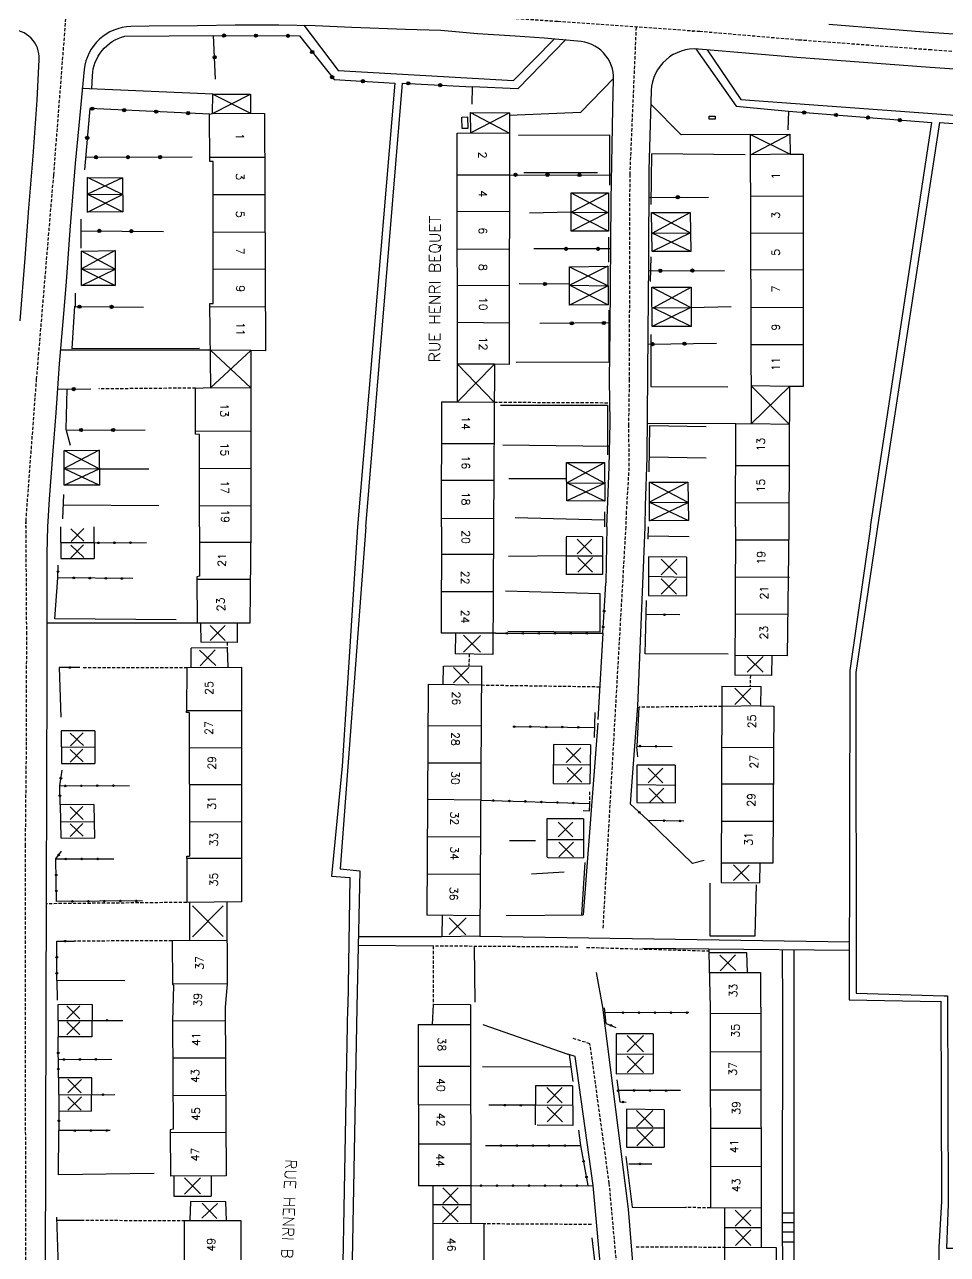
# Model space of a CAD drawing. Header units: millimetres. Extents: x 112998 to 114000, y 125000 to 126000.
# Drawn here: x 113334.6 to 113478.7, y 125136.4 to 125328.5 of the extents above; entities that cross this region are included whole.
import ezdxf
from ezdxf.enums import TextEntityAlignment as Align

# ---------------------------------------------------------------- set-up
doc = ezdxf.new("R2010")
doc.units = ezdxf.units.MM
doc.linetypes.add('DASHED', pattern=[0.75, 0.5, -0.25])
doc.layers.get('0').update_dxf_attribs({"linetype": 'CONTINUOUS'})
for name, color, linetype in [('W0001', 6, 'DASHED'), ('W0008', 7, 'CONTINUOUS'), ('W0100', 7, 'CONTINUOUS'), ('W0112', 1, 'DASHED'), ('W0310', 3, 'CONTINUOUS'), ('W0322', 7, 'CONTINUOUS'), ('W0989', 7, 'CONTINUOUS'), ('W0991', 7, 'CONTINUOUS')]:
    doc.layers.add(name, color=color, linetype=linetype)
doc.styles.get("Standard").update_dxf_attribs({"font": 'romans.shx', "width": 0.85})

# ---------------------------------------------------------------- blocks, each defined once
blk = doc.blocks.new('OH01')
at = {"layer": 'W0322', "color": 0}
for radius in [0.25, 0.15]:
    blk.add_circle((0, 0), radius, dxfattribs=at)
blk = doc.blocks.new('BB06')
for p, q in [((-1, -1), (1, 1)), ((-1, 1), (1, -1))]:
    blk.add_line(p, q)

msp = doc.modelspace()

# ---------------------------------------------------------------- linework, layer by layer
at = {"layer": 'W0001'}
for points in [[(113500, 125322.85), (113492.83, 125323.33), (113476.19, 125324.49), (113455.42, 125326.05), (113440.05, 125327.37), (113417.82, 125328.92), (113392.01, 125330.74), (113351.68, 125331.14), (113332.07, 125330.69)], [(113341.08, 125330.9), (113339.07, 125304.94), (113336.4, 125273.13), (113334.74, 125250.99), (113334.72, 125250)], [(113430.07, 125328.01), (113429.08, 125305.08), (113429.03, 125289.17), (113429, 125273.05), (113428.89, 125266), (113428.95, 125259.25), (113428.54, 125252.38), (113428.45, 125250)], [(113428.45, 125250), (113424.88, 125187.33)]]:
    msp.add_lwpolyline(points, dxfattribs=at)
for points in [[(113438.89, 125327.45, 0.018048), (113439.05, 125327.4)], [(113334.74, 125250.99), (113334.85, 125233.58), (113334.82, 125216.43), (113334.66, 125200.38), (113334.65, 125175), (113334.73, 125131.49), (113334.95, 125101.67), (113334.9, 125083.42, 0.221941), (113353.33, 125047.97), (113379.59, 125027.91), (113391.5, 125019.45), (113416.83, 125000), (113421.23, 125012.14), (113423.66, 125025.99), (113424.9, 125034.26), (113426.4, 125048.56), (113427.79, 125066.42), (113428.48, 125082.11), (113428.53, 125092.91), (113428.28, 125113.65), (113427.36, 125131.3), (113425.89, 125147.48), (113422.87, 125169.28), (113420.18, 125170.1)]]:
    msp.add_lwpolyline(points, format="xyb", dxfattribs=at)
at = {"layer": 'W0008'}
for points in [[(113425.48, 125250), (113425.85, 125259.35), (113426, 125266.33), (113425.9, 125273.05), (113426.02, 125280.95), (113426.17, 125301.01), (113426.42, 125315.37), (113426.57, 125319.87, 0.417559), (113420.92, 125325.85), (113415.7, 125326.32), (113411.18, 125326.65), (113405.32, 125327.02), (113399.58, 125327.51), (113394.04, 125327.7), (113385.67, 125328.02), (113379.94, 125328.24), (113374.26, 125328.35), (113367.46, 125328.37), (113361.59, 125328.28), (113354.03, 125328.19), (113351.18, 125328.14, 0.377458), (113343.87, 125321.44), (113343.02, 125312.7), (113342.46, 125306.75), (113341.61, 125296.35), (113341.08, 125288.26), (113340.54, 125282.09), (113339.98, 125275.45), (113339.47, 125267.81), (113338.96, 125261.88), (113338.41, 125254.34), (113338.17, 125250)], [(113333.9, 125282.2), (113334.67, 125291.96), (113335.23, 125299.81), (113335.89, 125307.89), (113336.53, 125316.63), (113336.85, 125323.02, 0.439088), (113332.29, 125327.66)], [(113500, 125320.09), (113492.64, 125320.59), (113475.99, 125321.75), (113455.2, 125323.31), (113439.81, 125324.63, 0.424745), (113432.43, 125318.18), (113432.06, 125305.7), (113431.99, 125291.18), (113431.9, 125280.27), (113431.75, 125260.85), (113431.51, 125253.33), (113431.45, 125250)], [(113338.17, 125250), (113338.05, 125245.92), (113338.05, 125227.03), (113337.91, 125175), (113337.79, 125132.45), (113338.07, 125085.63, 0.230395), (113355.39, 125050.44), (113373.51, 125036.3), (113392.43, 125022.58), (113409.73, 125009.5, 0.583915), (113418.5, 125011.43), (113421.13, 125026.37), (113422.35, 125034.53), (113423.85, 125048.76), (113425.23, 125066.53), (113425.92, 125082.12), (113425.97, 125092.87), (113425.72, 125113.52), (113424.81, 125131.07), (113423.35, 125147.12), (113420.56, 125167.3), (113419.43, 125167.65)], [(113387.85, 125250), (113383.84, 125196.59), (113386.95, 125196.28), (113386.48, 125175), (113383.78, 125030.94), (113412.78, 125009.58, 0.464368), (113416.71, 125011.7), (113418.53, 125011.42)], [(113423.84, 125180.39), (113424.83, 125175), (113428.84, 125143.45), (113429.81, 125131.32), (113430.73, 125113.23), (113430.97, 125088.88), (113430.82, 125078.62), (113430.29, 125066.98), (113428.99, 125049.53), (113427.26, 125033.75), (113423.62, 125007.94, 0.101216), (113424.5, 125000)], [(113346.92, 125059.08), (113348.98, 125059.1, 0.047047), (113355.01, 125052.95), (113370.37, 125041), (113382.46, 125032.11), (113385.08, 125175)]]:
    msp.add_lwpolyline(points, format="xyb", dxfattribs=at)
for points in [[(113500, 125325.63), (113490.59, 125326.24), (113475, 125327.3), (113460.2, 125328.47)], [(113386.58, 125250), (113384.16, 125212.65), (113382.51, 125195.44), (113385.37, 125195.26), (113385.08, 125175)], [(113425.48, 125250), (113425.35, 125241.29)], [(113431.45, 125250), (113430.29, 125222.01), (113429.15, 125206.77)], [(113466.7, 125250), (113463.47, 125227.57), (113463.37, 125176.14)], [(113467.79, 125250), (113464.41, 125227.24), (113464.46, 125177.17), (113478.17, 125176.77), (113478.69, 125176.78), (113478.81, 125144.27), (113478.56, 125137.35), (113481.94, 125137.37), (113481.93, 125137.54)], [(113361.53, 125234.99), (113338.05, 125234.96)], [(113424.88, 125233.38), (113424.1, 125219.9)], [(113424.12, 125219.35), (113421.81, 125189.41)], [(113422.78, 125206.73), (113422.75, 125205.59), (113421.8, 125205.63)], [(113399.75, 125185.98), (113386.72, 125185.95)], [(113405.66, 125186.08), (113463.39, 125185.17)], [(113398.36, 125184.53), (113386.69, 125184.62)], [(113404.79, 125184.49), (113404.89, 125175.76)], [(113463.33, 125183.85), (113441.43, 125184.06), (113431.13, 125184.16)], [(113452.91, 125183.95), (113452.92, 125175), (113452.91, 125142.89), (113453.09, 125100.83), (113464.74, 125100.81), (113462.89, 125000)], [(113463.37, 125176.14), (113477.2, 125175.89), (113477.68, 125175.9), (113477.79, 125144.63), (113477.35, 125137.5), (113477.35, 125102.18), (113454.76, 125102.19), (113454.74, 125175), (113454.76, 125183.93)], [(113452.92, 125141.35), (113454.78, 125141.38)], [(113452.95, 125142.89), (113454.78, 125142.89)], [(113454.78, 125139.86), (113452.93, 125139.82)], [(113452.93, 125138.31), (113454.78, 125138.32)]]:
    msp.add_lwpolyline(points, dxfattribs=at)
at = {"layer": 'W0100'}
for points in [[(113361.91, 125250), (113361.9, 125264.43), (113361.27, 125264.49), (113361.27, 125271.69), (113363.68, 125271.78), (113363.5, 125284.88), (113364.01, 125284.91), (113364, 125307.07), (113363.49, 125307.08), (113363.47, 125314.48), (113363.91, 125314.58), (113363.95, 125317.61)], [(113363.91, 125314.58), (113369.84, 125317.6)], [(113363.95, 125317.61), (113369.87, 125314.63)], [(113363.95, 125317.61), (113369.84, 125317.6), (113369.87, 125314.63), (113372.06, 125314.55), (113372.2, 125277.51), (113369.91, 125277.57), (113369.88, 125250)], [(113363.91, 125314.58), (113369.87, 125314.63)], [(113399.69, 125250), (113399.75, 125269.53), (113402.18, 125269.55), (113402.11, 125311.48), (113404.24, 125311.53), (113404.23, 125314.71)], [(113404.23, 125314.71), (113410.28, 125311.48)], [(113404.23, 125314.71), (113410.29, 125314.67)], [(113404.23, 125314.71), (113410.29, 125314.67), (113410.27, 125275.37), (113407.94, 125275.44), (113407.81, 125250)], [(113410.29, 125314.67), (113404.24, 125311.53)], [(113404.24, 125311.53), (113410.28, 125311.48)], [(113445.59, 125250), (113445.63, 125266.08), (113448.08, 125266.17), (113447.95, 125311.3)], [(113447.95, 125311.3), (113454.07, 125311.33), (113454.12, 125308.21), (113456.16, 125308.22), (113456.19, 125271.95), (113454.02, 125271.93), (113453.92, 125250)], [(113447.95, 125311.3), (113454.12, 125308.21)], [(113447.96, 125308.11), (113454.07, 125311.33)], [(113363.49, 125307.74), (113372.09, 125307.73)], [(113454.12, 125308.21), (113447.96, 125308.11)], [(113402.12, 125305.01), (113410.28, 125305.01)], [(113349.88, 125301.94), (113344.41, 125304.55)], [(113349.85, 125304.51), (113344.41, 125301.97)], [(113344.41, 125301.97), (113349.92, 125299.19)], [(113344.41, 125301.97), (113349.88, 125301.94)], [(113344.42, 125299.16), (113349.88, 125301.94)], [(113364, 125301.92), (113372.11, 125301.94)], [(113419.91, 125302.17), (113425.68, 125299.13)], [(113419.93, 125299.15), (113425.77, 125302.18)], [(113456.17, 125301.62), (113447.98, 125301.65)], [(113402.13, 125299.3), (113410.28, 125299.29)], [(113425.76, 125296.21), (113419.93, 125299.15)], [(113419.93, 125299.15), (113425.68, 125299.13)], [(113425.68, 125299.13), (113419.96, 125296.17)], [(113432.48, 125299.11), (113438.56, 125295.95)], [(113432.6, 125295.88), (113438.54, 125299.11)], [(113364, 125296.07), (113372.13, 125296.04)], [(113438.56, 125295.95), (113432.57, 125293.04)], [(113432.6, 125295.88), (113438.56, 125295.95)], [(113438.61, 125293.04), (113432.6, 125295.88)], [(113456.17, 125295.88), (113447.99, 125295.83)], [(113343.46, 125287.69), (113343.45, 125293.09), (113348.74, 125293.18), (113348.73, 125287.73), (113343.46, 125287.69)], [(113348.74, 125293.18), (113343.46, 125290.29)], [(113402.14, 125293.45), (113410.28, 125293.4)], [(113348.74, 125290.27), (113343.45, 125293.09)], [(113343.46, 125290.29), (113348.73, 125287.73)], [(113343.46, 125290.29), (113348.74, 125290.27)], [(113343.46, 125287.69), (113348.74, 125290.27)], [(113364.01, 125290.27), (113372.15, 125290.29)], [(113419.66, 125290.63), (113425.71, 125287.68)], [(113425.68, 125290.74), (113419.72, 125287.77)], [(113456.18, 125290.14), (113448.01, 125290.1)], [(113402.15, 125287.75), (113410.28, 125287.69)], [(113425.71, 125287.68), (113419.69, 125284.66)], [(113419.72, 125287.77), (113425.7, 125284.69)], [(113419.72, 125287.77), (113425.71, 125287.68)], [(113432.52, 125287.45), (113438.6, 125284.29)], [(113432.72, 125284.23), (113438.66, 125287.45)], [(113363.51, 125284.36), (113372.17, 125284.45)], [(113438.6, 125284.29), (113432.6, 125281.29)], [(113432.72, 125284.23), (113438.6, 125284.29)], [(113438.69, 125281.29), (113432.72, 125284.23)], [(113456.18, 125284.23), (113448.03, 125284.26)], [(113402.16, 125281.97), (113410.28, 125281.85)], [(113456.18, 125278.46), (113448.05, 125278.45)], [(113363.6, 125277.63), (113369.91, 125271.73)], [(113369.91, 125277.57), (113363.6, 125277.63)], [(113363.68, 125271.78), (113369.91, 125277.57)], [(113407.94, 125275.44), (113402.17, 125275.4)], [(113402.17, 125275.4), (113407.91, 125269.49)], [(113407.94, 125275.44), (113402.18, 125269.55)], [(113448.06, 125272.04), (113453.99, 125266.05)], [(113454.02, 125271.93), (113448.06, 125272.04)], [(113363.68, 125271.78), (113369.91, 125271.73)], [(113454.02, 125271.93), (113448.08, 125266.17)], [(113402.18, 125269.55), (113407.91, 125269.49)], [(113361.27, 125265), (113369.9, 125264.97)], [(113448.08, 125266.17), (113453.99, 125266.05)], [(113407.88, 125262.96), (113399.73, 125262.99)], [(113346.21, 125261.99), (113340.74, 125259.13)], [(113346.23, 125259.06), (113340.75, 125261.94)], [(113340.74, 125259.13), (113346.25, 125256.53)], [(113340.74, 125259.13), (113346.23, 125259.06)], [(113340.74, 125256.53), (113346.23, 125259.06)], [(113361.9, 125259.12), (113369.89, 125259.19)], [(113419.26, 125254.08), (113419.21, 125260.07), (113425.12, 125260.08), (113425.21, 125254.02), (113419.26, 125254.08)], [(113419.21, 125260.07), (113425.17, 125256.83)], [(113419.28, 125256.89), (113425.12, 125260.08)], [(113445.61, 125259.6), (113453.97, 125259.57)], [(113399.71, 125257.31), (113407.85, 125257.29)], [(113425.17, 125256.83), (113419.26, 125254.08)], [(113425.21, 125254.02), (113419.28, 125256.89)], [(113419.28, 125256.89), (113425.17, 125256.83)], [(113438.21, 125253.8), (113432.15, 125257)], [(113438.18, 125256.98), (113432.16, 125253.85)], [(113361.91, 125253.3), (113369.89, 125253.34)], [(113432.16, 125253.85), (113438.24, 125250.99)], [(113432.16, 125253.85), (113438.21, 125253.8)], [(113432.17, 125250.95), (113438.21, 125253.8)], [(113445.6, 125253.78), (113453.94, 125253.8)], [(113399.69, 125251.34), (113407.82, 125251.31)], [(113340.17, 125250), (113340.22, 125245.09)], [(113345.38, 125250), (113345.42, 125245.06)], [(113361.91, 125250), (113361.91, 125242.3)], [(113369.88, 125250), (113369.75, 125234.99)], [(113399.69, 125250), (113399.63, 125233.4)], [(113407.81, 125250), (113407.72, 125230.09)], [(113445.59, 125250), (113445.51, 125226.82)], [(113453.92, 125250), (113453.65, 125229.88)], [(113345.4, 125247.51), (113340.2, 125247.49)], [(113369.86, 125247.55), (113361.91, 125247.54)], [(113424.85, 125248.47), (113419.13, 125248.48)], [(113419.13, 125248.38), (113419.13, 125242.55)], [(113424.85, 125248.47), (113424.84, 125242.57)], [(113453.9, 125247.91), (113445.58, 125247.95)], [(113407.79, 125245.68), (113399.67, 125245.67)], [(113419.13, 125245.47), (113424.84, 125245.48)], [(113437.93, 125245.26), (113431.99, 125245.32)], [(113431.99, 125245.32), (113431.99, 125239.29)], [(113437.93, 125245.26), (113437.93, 125239.26)], [(113340.22, 125245.09), (113345.42, 125245.06)], [(113361.91, 125242.3), (113361.47, 125242.21)], [(113361.47, 125242.21), (113361.53, 125234.99)], [(113369.81, 125241.77), (113361.47, 125241.77)], [(113424.84, 125242.57), (113419.13, 125242.55)], [(113431.99, 125242.3), (113437.93, 125242.17)], [(113454.01, 125242.1), (113445.56, 125242.14)], [(113407.77, 125239.86), (113399.65, 125239.87)], [(113431.99, 125239.29), (113437.93, 125239.26)], [(113453.74, 125236.31), (113445.54, 125236.37)], [(113369.75, 125234.99), (113361.53, 125234.99)], [(113362.05, 125234.89), (113362.09, 125231.99)], [(113367.79, 125234.92), (113367.78, 125231.96)], [(113367.78, 125231.96), (113362.09, 125231.99)], [(113408.15, 125233.39), (113399.63, 125233.4)], [(113401.88, 125233.39), (113401.81, 125230.16)], [(113366.22, 125231.12), (113360.56, 125231.07)], [(113360.56, 125228.06), (113360.56, 125231.07)], [(113366.22, 125231.12), (113366.31, 125228.07)], [(113407.72, 125230.09), (113401.81, 125230.16)], [(113453.65, 125229.88), (113445.52, 125229.91)], [(113451.27, 125229.89), (113451.22, 125226.81)], [(113359.9, 125228.06), (113359.87, 125221.26)], [(113359.9, 125228.06), (113368.46, 125228.07)], [(113368.46, 125228.07), (113368.45, 125191.43)], [(113399.96, 125225.39), (113400.01, 125228.26)], [(113400.01, 125228.26), (113405.93, 125228.32)], [(113405.93, 125228.32), (113405.66, 125186.08)], [(113451.22, 125226.81), (113445.51, 125226.82)], [(113397.59, 125225.42), (113397.37, 125189.35)], [(113397.59, 125225.42), (113405.91, 125225.31)], [(113443.46, 125225.11), (113443.38, 125194.45)], [(113443.46, 125225.11), (113449.6, 125225.05)], [(113449.55, 125222.03), (113449.6, 125225.05)], [(113449.46, 125222.06), (113451.58, 125221.99)], [(113368.46, 125221.28), (113359.87, 125221.26)], [(113359.88, 125221), (113359.87, 125221.26)], [(113360.26, 125220.99), (113359.88, 125221)], [(113360.26, 125220.99), (113360.3, 125198.57)], [(113449.55, 125222.03), (113443.45, 125221.97)], [(113451.58, 125221.99), (113451.45, 125197.47)], [(113405.87, 125218.89), (113397.55, 125218.93)], [(113345.52, 125218.15), (113340.26, 125218.13)], [(113340.26, 125218.13), (113340.35, 125213.03)], [(113345.52, 125218.15), (113345.55, 125213.04)], [(113345.53, 125215.6), (113340.3, 125215.57)], [(113368.46, 125215.47), (113360.27, 125215.43)], [(113417.19, 125215.99), (113417.13, 125209.92)], [(113422.93, 125215.97), (113417.19, 125215.99)], [(113422.93, 125215.97), (113422.85, 125209.89)], [(113443.43, 125215.61), (113451.54, 125215.54)], [(113340.35, 125213.03), (113345.55, 125213.04)], [(113405.83, 125213.08), (113397.51, 125213.12)], [(113417.16, 125212.85), (113422.92, 125212.87)], [(113436.19, 125212.81), (113430.17, 125212.8)], [(113430.17, 125212.8), (113430.19, 125206.94)], [(113436.19, 125212.81), (113436.17, 125206.88)], [(113368.46, 125209.72), (113360.28, 125209.69)], [(113417.13, 125209.92), (113422.85, 125209.89)], [(113430.18, 125209.76), (113436.18, 125209.67)], [(113451.52, 125209.82), (113443.42, 125209.84)], [(113405.8, 125207.34), (113397.48, 125207.41)], [(113430.19, 125206.94), (113436.17, 125206.88)], [(113345.41, 125206.62), (113340.11, 125206.59)], [(113340.11, 125206.59), (113340.21, 125201.42)], [(113345.41, 125206.62), (113345.47, 125201.41)], [(113345.44, 125203.92), (113340.16, 125203.91)], [(113368.46, 125203.95), (113360.29, 125203.9)], [(113416.14, 125204.41), (113416.15, 125198.53)], [(113421.86, 125204.38), (113416.14, 125204.41)], [(113421.86, 125204.38), (113421.86, 125198.32)], [(113451.49, 125203.99), (113443.4, 125203.99)], [(113340.21, 125201.42), (113345.47, 125201.41)], [(113405.76, 125201.54), (113397.44, 125201.61)], [(113416.15, 125201.19), (113421.86, 125201.19)], [(113359.93, 125198.2), (113359.89, 125191.35)], [(113359.93, 125198.2), (113359.93, 125198.57)], [(113359.93, 125198.57), (113360.3, 125198.57)], [(113368.45, 125198.2), (113359.93, 125198.2)], [(113416.34, 125198.35), (113421.86, 125198.32)], [(113451.45, 125197.47), (113443.39, 125197.49)], [(113449.38, 125197.47), (113449.34, 125194.41)], [(113397.41, 125195.82), (113405.72, 125195.78)], [(113443.38, 125194.45), (113449.34, 125194.41)], [(113368.45, 125191.43), (113359.89, 125191.35)], [(113360.35, 125191.36), (113360.34, 125185.38)], [(113366.17, 125191.41), (113366.22, 125178.64)], [(113405.68, 125189.28), (113397.37, 125189.35)], [(113399.78, 125189.25), (113399.75, 125185.98)], [(113405.66, 125186.08), (113399.75, 125185.98)], [(113366.19, 125185.41), (113357.6, 125185.37)], [(113357.6, 125185.37), (113357.66, 125178.57)], [(113447.39, 125183.5), (113441.45, 125183.46)], [(113441.45, 125183.46), (113441.66, 125175)], [(113447.47, 125180.39), (113447.39, 125183.47)], [(113441.52, 125180.4), (113449.5, 125180.39)], [(113449.5, 125180.39), (113449.53, 125175)], [(113366.22, 125178.64), (113357.66, 125178.57)], [(113357.66, 125178.57), (113357.83, 125178.36)], [(113357.83, 125178.36), (113357.67, 125172.82)], [(113366.22, 125178.64), (113365.89, 125175)], [(113345.1, 125175.39), (113339.76, 125175.37)], [(113339.76, 125175.37), (113339.8, 125170.33)], [(113345.1, 125175.39), (113345.07, 125170.38)], [(113365.89, 125175), (113366.05, 125148.62)], [(113398.37, 125175.39), (113398.24, 125172.29)], [(113404.22, 125175.37), (113398.37, 125175.39)], [(113404.22, 125175.37), (113404.24, 125141.15)], [(113441.66, 125175), (113441.68, 125143.65)], [(113449.55, 125175), (113449.6, 125137.48)], [(113339.78, 125172.91), (113345.08, 125172.92)], [(113365.91, 125172.84), (113357.67, 125172.82)], [(113357.67, 125172.82), (113357.78, 125155.91)], [(113396.04, 125172.28), (113404.23, 125172.29)], [(113396.04, 125172.28), (113396.11, 125147.1)], [(113449.55, 125173.98), (113441.66, 125173.96)], [(113345.07, 125170.38), (113339.8, 125170.33)], [(113432.73, 125170.84), (113426.96, 125170.82)], [(113426.96, 125170.82), (113426.97, 125164.59)], [(113432.73, 125170.84), (113432.72, 125164.62)], [(113365.94, 125167.04), (113357.71, 125167)], [(113432.72, 125167.63), (113426.97, 125167.62)], [(113449.56, 125168.03), (113441.66, 125167.98)], [(113396.06, 125165.78), (113404.23, 125165.78)], [(113426.97, 125164.59), (113432.72, 125164.62)], [(113345.08, 125163.94), (113339.86, 125163.96)], [(113339.86, 125163.96), (113339.9, 125158.7)], [(113345.04, 125158.77), (113345.08, 125163.94)], [(113414.35, 125162.69), (113414.32, 125156.61)], [(113420.15, 125162.71), (113414.35, 125162.69)], [(113420.15, 125162.71), (113420.19, 125156.5)], [(113345.06, 125161.31), (113339.88, 125161.26)], [(113365.98, 125161.19), (113357.75, 125161.16)], [(113449.57, 125162.04), (113441.67, 125162.03)], [(113345.04, 125158.77), (113339.9, 125158.7)], [(113404.23, 125159.7), (113396.07, 125159.72)], [(113420.17, 125159.64), (113414.33, 125159.66)], [(113428.58, 125159.06), (113428.59, 125153.1)], [(113434.48, 125158.95), (113428.58, 125159.06)], [(113434.48, 125158.95), (113434.44, 125153.13)], [(113357.78, 125155.91), (113357.32, 125155.81)], [(113357.32, 125155.81), (113357.35, 125148.59)], [(113366.01, 125155.42), (113357.33, 125155.38)], [(113414.62, 125156.59), (113420.1, 125156.55)], [(113434.46, 125156.11), (113428.59, 125156.09)], [(113449.57, 125156.04), (113441.67, 125156.03)], [(113404.24, 125153.59), (113396.09, 125153.58)], [(113428.59, 125153.1), (113434.44, 125153.13)], [(113449.58, 125150.09), (113441.67, 125150.04)], [(113366.05, 125148.62), (113357.35, 125148.59)], [(113357.87, 125148.59), (113357.89, 125145.45)], [(113363.73, 125148.61), (113363.72, 125145.47)], [(113357.89, 125145.45), (113363.72, 125145.47)], [(113404.24, 125147.1), (113396.11, 125147.1)], [(113398.33, 125147.1), (113398.39, 125104.38)], [(113404.24, 125147.1), (113404.24, 125147.1)], [(113360.46, 125144.61), (113360.38, 125141.67)], [(113365.98, 125144.6), (113360.46, 125144.61)], [(113366.1, 125141.66), (113365.98, 125144.6)], [(113404.24, 125144.09), (113398.33, 125144.12)], [(113449.59, 125143.58), (113441.68, 125143.65)], [(113443.86, 125143.63), (113443.86, 125097.48)], [(113359.48, 125141.67), (113359.51, 125134.38)], [(113359.48, 125141.67), (113368.32, 125141.65)], [(113368.32, 125141.65), (113368.46, 125099.06)], [(113406.28, 125141.14), (113398.34, 125141.19)], [(113406.28, 125141.14), (113406.38, 125101.24)], [(113449.59, 125140.51), (113443.86, 125140.5)], [(113443.86, 125137.51), (113451.95, 125137.47)], [(113451.95, 125137.47), (113451.96, 125100.83)]]:
    msp.add_lwpolyline(points, dxfattribs=at)
for points in [[(113402.89, 125312.22), (113402.86, 125314.01), (113403.77, 125314.03), (113403.81, 125312.23)], [(113441.5, 125314.17), (113442.42, 125314.17), (113442.42, 125313.69), (113441.49, 125313.69)], [(113344.41, 125304.55), (113349.85, 125304.51), (113349.92, 125299.19), (113344.42, 125299.16)], [(113419.96, 125296.17), (113419.91, 125302.17), (113425.77, 125302.18), (113425.76, 125296.21)], [(113432.57, 125293.04), (113432.48, 125299.11), (113438.54, 125299.11), (113438.61, 125293.04)], [(113419.69, 125284.66), (113419.66, 125290.63), (113425.68, 125290.74), (113425.7, 125284.69)], [(113432.6, 125281.29), (113432.52, 125287.45), (113438.66, 125287.45), (113438.69, 125281.29)], [(113340.75, 125261.94), (113346.21, 125261.99), (113346.25, 125256.53), (113340.74, 125256.53)], [(113432.15, 125257), (113438.18, 125256.98), (113438.24, 125250.99), (113432.17, 125250.95)]]:
    msp.add_lwpolyline(points, close=True, dxfattribs=at)
msp.add_arc((113416.34, 125198.54), 0.197, 184.9432, 269.6552, dxfattribs=at)
at = {"layer": 'W0112'}
for points in [[(113361.27, 125271.69), (113346.19, 125271.55)], [(113407.91, 125269.49), (113425.95, 125269.4)], [(113366.19, 125231.97), (113366.22, 125231.12)], [(113404.01, 125230.14), (113403.96, 125228.3)], [(113343.74, 125228.04), (113359.9, 125228.06)], [(113447.93, 125226.82), (113447.86, 125225.06)], [(113405.91, 125225.31), (113424.4, 125225.04)], [(113443.45, 125221.97), (113430.54, 125221.83)], [(113422.82, 125208.64), (113422.78, 125206.8)], [(113359.89, 125191.35), (113338.08, 125191.14)], [(113357.6, 125185.37), (113342.3, 125185.3)], [(113420.97, 125184.37), (113398.36, 125184.53), (113398.37, 125175.39)], [(113422.34, 125184.33), (113441.44, 125183.77)], [(113441.43, 125184.06), (113441.45, 125183.46)], [(113441.68, 125143.65), (113437.79, 125143.69)], [(113343.38, 125141.71), (113359.48, 125141.67)], [(113423.09, 125141.04), (113406.28, 125141.14)], [(113430.08, 125137.58), (113443.86, 125137.51)]]:
    msp.add_lwpolyline(points, dxfattribs=at)
at = {"layer": 'W0310'}
for points in [[(113411.73, 125311.2), (113425.91, 125311.24), (113425.94, 125303.36)], [(113447.13, 125308.11), (113432.46, 125308.25), (113432.4, 125300.36)], [(113412.56, 125305.34), (113424.04, 125305.38)], [(113419.93, 125299.15), (113413.43, 125298.99)], [(113343.38, 125296.25), (113343.38, 125293.54)], [(113425.78, 125295.24), (113425.79, 125291.34)], [(113432.36, 125292.16), (113432.26, 125288.31)], [(113342.38, 125284.5), (113341.96, 125277.87), (113361.89, 125277.92)], [(113425.81, 125283.85), (113425.84, 125275.73), (113411.33, 125275.68)], [(113438.6, 125284.29), (113444.93, 125284.44)], [(113432.37, 125280.05), (113432.37, 125271.94), (113444.4, 125271.87)], [(113341.18, 125271.53), (113340.99, 125265.27), (113341.68, 125262.75)], [(113408.91, 125269.04), (113425.63, 125269.04), (113425.63, 125261.24)], [(113441.01, 125265.65), (113432.16, 125265.81), (113432.04, 125258.62)], [(113409.27, 125262.8), (113425.92, 125262.63)], [(113441.04, 125260.72), (113432.15, 125260.91)], [(113346.23, 125259.06), (113353.96, 125259.08)], [(113419.23, 125257.49), (113410.21, 125257.49)], [(113340.63, 125255.05), (113340.49, 125251.28)], [(113340.58, 125253.45), (113355.54, 125253.35)], [(113425.15, 125251.04), (113411.19, 125251.43)], [(113425.16, 125252.36), (113425.14, 125250)], [(113431.98, 125248.1), (113432.02, 125250)], [(113438.37, 125248.47), (113431.99, 125248.54)], [(113419.13, 125245.47), (113410.16, 125245.37)], [(113358.24, 125235.5), (113339.3, 125235.62), (113339.76, 125242.07)], [(113425.22, 125239.35), (113425.35, 125241.29)], [(113410.05, 125233.74), (113424.49, 125233.63), (113424.47, 125239.53), (113409.67, 125239.96)], [(113444.44, 125230.12), (113431.51, 125230.18), (113431.7, 125238.53)], [(113339.98, 125228.04), (113340.23, 125220.29)], [(113423.59, 125217.1), (113423.66, 125221.03)], [(113430.26, 125215.77), (113430.54, 125221.83)], [(113430.16, 125215.63), (113430.32, 125214.09)], [(113440.69, 125197.89), (113438.91, 125197.43), (113431.94, 125204.17)], [(113410.28, 125201.03), (113414.37, 125201.01)], [(113421.58, 125189.41), (113422.14, 125197.59)], [(113413.73, 125195.79), (113418.84, 125196.12)], [(113441.59, 125194.35), (113441.57, 125186.13), (113448.68, 125186.14), (113448.87, 125194.1)], [(113409.8, 125189.31), (113421.81, 125189.41)], [(113350.2, 125179.1), (113339.6, 125179.16), (113339.67, 125176.07)], [(113425.42, 125172.43), (113425.14, 125174.86)], [(113406.14, 125172.29), (113419.43, 125167.65)], [(113419.62, 125167.59), (113420.2, 125163.37)], [(113419.91, 125165.6), (113406.1, 125165.66)], [(113354.82, 125148.99), (113339.89, 125148.78), (113339.92, 125155.7)], [(113421.45, 125153.36), (113421.12, 125155.78)], [(113428.46, 125151.69), (113429.45, 125143.75), (113437.79, 125143.69)], [(113339.53, 125142.19), (113339.79, 125134.4), (113351.11, 125134.54)], [(113339.55, 125141.71), (113343.38, 125141.71)], [(113423.15, 125138.94), (113423.66, 125134.48), (113407.13, 125134.5)]]:
    msp.add_lwpolyline(points, dxfattribs=at)
at = {"layer": 'W0322'}
for points in [[(113364.4, 125319.94), (113364.1, 125326.75), (113377.48, 125326.69), (113382.91, 125319.86), (113392.4, 125319.33)], [(113393.57, 125319.33), (113404.48, 125318.72)], [(113363.47, 125314.48), (113344.74, 125315.34), (113343.92, 125305.78)], [(113453.89, 125314.91), (113476.26, 125313.15)], [(113477.44, 125313.17), (113489.04, 125312.35), (113488.73, 125310.54)], [(113344.09, 125307.74), (113360.73, 125307.78)], [(113410.28, 125305.01), (113426.24, 125304.93)], [(113432.04, 125301.47), (113441.36, 125301.52)], [(113343.36, 125298.09), (113343.38, 125296.25), (113356.24, 125296.16)], [(113426.11, 125293.42), (113414.12, 125293.43)], [(113431.98, 125290), (113443.86, 125290.07)], [(113419.68, 125287.91), (113411.8, 125287.97)], [(113342.48, 125286.49), (113342.46, 125284.41), (113353.15, 125284.32)], [(113426.03, 125281.85), (113415.03, 125281.76)], [(113431.89, 125278.54), (113442.62, 125278.68)], [(113339.72, 125271.51), (113344.9, 125271.55)], [(113341, 125265.13), (113353.39, 125265.16)], [(113345.4, 125247.51), (113353.62, 125247.55)], [(113339.76, 125242.07), (113339.8, 125244.02)], [(113351.47, 125241.92), (113339.76, 125242.07)], [(113424.88, 125233.38), (113425.22, 125239.35)], [(113436.91, 125236.26), (113431.65, 125236.3)], [(113408.15, 125233.39), (113424.88, 125233.38)], [(113343.21, 125228.04), (113339.98, 125228.04)], [(113410.81, 125218.81), (113423.62, 125218.69)], [(113430.26, 125215.77), (113435.7, 125215.71)], [(113340.05, 125209.54), (113340.44, 125212.03)], [(113340.05, 125209.54), (113350.93, 125209.61)], [(113340.11, 125206.59), (113340.05, 125209.54)], [(113405.8, 125207.34), (113422.78, 125206.8)], [(113431.94, 125204.17), (113429.15, 125206.77)], [(113437.51, 125204.06), (113431.94, 125204.17)], [(113339.47, 125198.14), (113340.31, 125199.38)], [(113339.47, 125198.14), (113348.49, 125198.15)], [(113339.54, 125191.48), (113339.47, 125198.14)], [(113352.96, 125191.6), (113339.54, 125191.48)], [(113339.6, 125185.29), (113342.3, 125185.3)], [(113339.6, 125179.16), (113339.6, 125185.29)], [(113438.33, 125174.15), (113425.23, 125174.11)], [(113345.08, 125172.92), (113349.91, 125172.93)], [(113425.42, 125172.43), (113426.9, 125171.83)], [(113339.86, 125163.96), (113339.8, 125170.33)], [(113339.83, 125166.8), (113348.19, 125166.85)], [(113427.06, 125163.62), (113427.52, 125160.21)], [(113345.06, 125161.31), (113348.67, 125161.34)], [(113437, 125161.96), (113427.28, 125161.98)], [(113339.9, 125158.7), (113339.92, 125155.7)], [(113414.33, 125159.66), (113407.08, 125159.69)], [(113427.52, 125160.21), (113428.55, 125160.17)], [(113347.91, 125155.72), (113339.92, 125155.7)], [(113406.58, 125153.36), (113421.45, 125153.36)], [(113422.58, 125147.12), (113421.45, 125153.36)], [(113428.93, 125150.51), (113432.55, 125150.51)], [(113404.24, 125147.1), (113423.35, 125147.12)]]:
    msp.add_lwpolyline(points, dxfattribs=at)
at = {"layer": 'W0989'}
for points in [[(113378.19, 125328.35), (113383.53, 125321.3), (113410.92, 125319.72), (113417.34, 125326.25)], [(113419.1, 125326.11), (113411.58, 125318.41), (113404.48, 125318.72), (113404.44, 125316.04)], [(113439.4, 125324.65), (113445.71, 125315.7), (113453.89, 125314.91), (113453.75, 125312)], [(113441.19, 125324.51), (113446.44, 125316.78), (113496.99, 125313.04), (113500, 125316.46)], [(113410.27, 125314.32), (113421.42, 125314.79), (113426.54, 125320.04)], [(113363.95, 125317.61), (113343.49, 125318.48)], [(113392.4, 125319.33), (113386.58, 125250)], [(113387.85, 125250), (113393.57, 125319.33)], [(113447.95, 125311.3), (113437.13, 125311.24), (113432.36, 125316.03)], [(113466.7, 125250), (113476.26, 125313.15)], [(113477.44, 125313.17), (113467.79, 125250)], [(113477.39, 125313.18), (113477.44, 125313.17)], [(113363.6, 125277.63), (113340.16, 125277.59)], [(113445.63, 125266.08), (113431.79, 125266.17)]]:
    msp.add_lwpolyline(points, dxfattribs=at)
msp.add_lwpolyline([(113345.05, 125318.43), (113345.16, 125320.48, -0.326659), (113350.21, 125326.66), (113364.1, 125326.75)], format="xyb", dxfattribs=at)

# ---------------------------------------------------------------- block references
at = {"layer": 'W0100'}
for p, xscale, yscale, zscale, rotation in [((113342.83, 125248.74), 0.997199048884665, 0.997199048884665, 0.997199048884665, 271.145933827478), ((113342.79, 125246.19), 0.997199048884665, 0.997199048884665, 0.997199048884665, 271.145933827478), ((113422, 125246.92), 1.148233794487917, 1.148233794487916, 1.148233794487916, 89.99443021306446), ((113422.13, 125244.08), 1.148233794487917, 1.148233794487916, 1.148233794487916, 89.99443021306446), ((113435.22, 125243.75), 1.209043427262651, 1.209043427262652, 1.209043427262652, 270.0717041745019), ((113435.18, 125240.7), 1.209043427262651, 1.209043427262652, 1.209043427262652, 270.0717041745019), ((113364.72, 125233.44), 1.183124586893206, 1.183124586893206, 1.183124586893206, 89.8708677421491), ((113404.45, 125231.75), 1.320617480364311, 1.320617480364311, 1.320617480364311, 89.7307082419535), ((113363.17, 125229.55), 1.220829222756148, 1.220829222756148, 1.220829222756148, 271.7202604982525), ((113448.67, 125228.53), 1.237872879583464, 1.237872879583464, 1.237872879583464, 89.80252612380256), ((113402.76, 125226.82), 1.204160053185485, 1.204160053185485, 1.204160053185485, 89.63105616722905), ((113446.75, 125223.54), 1.256947621923358, 1.256947621923358, 1.256947621923358, 89.84265111057415), ((113342.73, 125216.82), 0.997199048884665, 0.997199048884665, 0.997199048884665, 271.145933827478), ((113342.68, 125214.28), 0.997199048884665, 0.997199048884665, 0.997199048884665, 271.145933827478), ((113420.32, 125214.36), 1.148233794487917, 1.148233794487916, 1.148233794487916, 89.99443021306446), ((113420.45, 125211.26), 1.148233794487917, 1.148233794487916, 1.148233794487916, 89.99443021306446), ((113433.11, 125211.16), 1.148233794487917, 1.148233794487916, 1.148233794487916, 89.99443021306446), ((113433.24, 125208.06), 1.148233794487917, 1.148233794487916, 1.148233794487916, 89.99443021306446), ((113342.68, 125205.3), 0.997199048884665, 0.997199048884665, 0.997199048884665, 271.145933827478), ((113342.68, 125202.65), 0.997199048884665, 0.997199048884665, 0.997199048884665, 271.145933827478), ((113419.03, 125202.73), 1.148233794487917, 1.148233794487916, 1.148233794487916, 89.99443021306446), ((113419.16, 125199.63), 1.148233794487917, 1.148233794487916, 1.148233794487916, 89.99443021306446), ((113446.51, 125195.96), 1.224408046233558, 1.224408046233558, 1.224408046233558, 89.25685689905656), ((113363.19, 125188.4), 2.401781778169846, 2.401781778169846, 2.401781778169846, 270.223674126368), ((113402.19, 125187.63), 1.307187829421489, 1.307187829421489, 1.307187829421489, 89.41723873888422), ((113444.39, 125181.9), 1.223513461248503, 1.223513461248503, 1.223513461248503, 271.4381658340154), ((113342.17, 125174.19), 1.015472544947179, 1.015472544947179, 1.015472544947179, 89.70622488939001), ((113342.2, 125171.69), 1.015472544947179, 1.015472544947179, 1.015472544947179, 89.70622488939001), ((113429.94, 125169.27), 1.27775159780554, 1.27775159780554, 1.27775159780554, 270.0261383300201), ((113429.94, 125166.08), 1.27775159780554, 1.27775159780554, 1.27775159780554, 270.0261383300201), ((113342.38, 125162.67), 1.048265482205282, 1.048265482205282, 1.048265482205282, 89.59949906356458), ((113342.38, 125159.94), 1.048265482205282, 1.048265482205282, 1.048265482205282, 89.59949906356458), ((113417.35, 125161.24), 1.193435704812987, 1.193435704812987, 1.193435704812987, 270.2728021862694), ((113417.38, 125158.27), 1.179538223589366, 1.179538223589366, 1.179538223589366, 270.272304267426), ((113431.41, 125157.58), 1.27775159780554, 1.27775159780554, 1.27775159780554, 270.0261383300201), ((113431.46, 125154.59), 1.27775159780554, 1.27775159780554, 1.27775159780554, 270.0261383300201), ((113360.8, 125147.06), 1.254304376244359, 1.254304376244362, 1.254304376244362, 270.3081941942214), ((113401.08, 125145.54), 1.206589329419614, 1.206589329419614, 1.206589329419614, 270.0212502450921), ((113363.47, 125143.17), 1.175115776441374, 1.175115776441374, 1.175115776441374, 88.39949446600924), ((113401.06, 125142.64), 1.206589329419614, 1.206589329419614, 1.206589329419614, 270.0212502450921), ((113446.76, 125142.04), 1.23017698955537, 1.230176989555369, 1.230176989555369, 270.0698947048768), ((113446.79, 125138.99), 1.210904261091372, 1.210904261091372, 1.210904261091372, 270.0880254024189)]:
    msp.add_blockref('BB06', p, dxfattribs=dict(at, xscale=xscale, yscale=yscale, zscale=zscale, rotation=rotation))
at = {"layer": 'W0322'}
for p, rotation in [((113365.71, 125326.74), 359.7666159144267), ((113370.71, 125326.72), 359.7666159144267), ((113375.71, 125326.7), 359.7666159144267), ((113379.49, 125324.17), 308.4660875382087), ((113364.25, 125323.36), 92.51689469488352), ((113382.6, 125320.25), 308.4660875382087), ((113387.41, 125319.61), 356.7743626889126), ((113394.5, 125319.28), 356.8179392976259), ((113399.49, 125319), 356.8179392976259), ((113345.14, 125315.32), 177.3507558418311), ((113350.13, 125315.09), 177.3507558418311), ((113355.13, 125314.86), 177.3507558418311), ((113360.12, 125314.63), 177.3507558418311), ((113456.32, 125314.72), 355.5022798473709), ((113461.3, 125314.33), 355.5022798473709), ((113466.29, 125313.94), 355.5022798473709), ((113471.27, 125313.54), 355.5022798473709), ((113344.35, 125310.76), 265.0857918545387), ((113345.73, 125307.74), 0.1350537866756482), ((113350.73, 125307.75), 0.1350537866756482), ((113355.73, 125307.76), 0.1350537866756482), ((113411.24, 125305), 359.7360031695787), ((113416.24, 125304.98), 359.7360031695787), ((113421.24, 125304.96), 359.7360031695787), ((113436.58, 125301.49), 0.3008399273876091), ((113346.24, 125296.23), 359.5801954059095), ((113351.24, 125296.19), 359.5801954059095), ((113419.12, 125293.43), 179.9634239653358), ((113424.12, 125293.43), 179.9634239653358), ((113433.86, 125290.01), 0.3283579913509661), ((113438.86, 125290.04), 0.3283579913509661), ((113415.84, 125287.94), 179.5915252921405), ((113343.15, 125284.4), 359.5328706978385), ((113348.15, 125284.36), 359.5328706978385), ((113420.03, 125281.8), 180.476386407227), ((113425.03, 125281.85), 180.476386407227), ((113432.63, 125278.55), 0.7515422105710547), ((113437.62, 125278.62), 0.7515422105710547), ((113342.24, 125271.53), 0.4199012851827801), ((113343.39, 125265.13), 0.1448348396998361), ((113348.39, 125265.14), 0.1448348396998361)]:
    msp.add_blockref('OH01', p, dxfattribs=dict(at, rotation=rotation))
at = {"layer": 'W0322', "yscale": 0.5}
for p, xscale, rotation in [((113346.12, 125247.51), 0.5, 0.2467386003131049), ((113348.62, 125247.52), 0.5, 0.2467386003131049), ((113351.12, 125247.53), 0.5, 0.2467386003131049), ((113339.78, 125243.02), 0.4999999999999995, 88.80477030716257), ((113342.26, 125242.04), 0.5, 179.2603098829188), ((113344.76, 125242), 0.5, 179.2603098829188), ((113347.26, 125241.97), 0.5, 179.2603098829188), ((113349.76, 125241.94), 0.5, 179.2603098829188), ((113425.08, 125236.85), 0.5, 86.70378773310162), ((113434.51, 125236.28), 0.5, 179.5140901252036), ((113424.93, 125234.36), 0.5, 86.70378773310162), ((113409.88, 125233.39), 0.5, 359.9685530085299), ((113412.38, 125233.39), 0.5, 359.9685530085299), ((113414.88, 125233.39), 0.5, 359.9685530085299), ((113417.38, 125233.39), 0.5, 359.9685530085299), ((113419.88, 125233.38), 0.5, 359.9685530085299), ((113422.38, 125233.38), 0.5, 359.9685530085299), ((113341.64, 125228.04), 0.5, 180.055936077487), ((113411.05, 125218.81), 0.4999999999999995, 359.4319244205552), ((113413.55, 125218.79), 0.4999999999999995, 359.4319244205552), ((113416.05, 125218.76), 0.4999999999999995, 359.4319244205552), ((113418.55, 125218.74), 0.4999999999999995, 359.4319244205552), ((113421.05, 125218.71), 0.4999999999999995, 359.4319244205552), ((113430.7, 125215.76), 0.5, 359.3844211264164), ((113433.2, 125215.73), 0.5, 359.3844211264164), ((113340.24, 125210.75), 0.5, 81.20235670014765), ((113340.93, 125209.55), 0.4999999999999995, 0.3673875999198176), ((113343.43, 125209.56), 0.4999999999999995, 0.3673875999198176), ((113345.93, 125209.58), 0.4999999999999995, 0.3673875999198176), ((113348.43, 125209.59), 0.4999999999999995, 0.3673875999198176), ((113340.08, 125208.03), 0.4999999999999995, 91.14484720446252), ((113407.78, 125207.27), 0.5, 358.1956263069474), ((113410.28, 125207.2), 0.5, 358.1956263069474), ((113412.78, 125207.12), 0.5, 358.1956263069474), ((113415.28, 125207.04), 0.5, 358.1956263069474), ((113417.78, 125206.96), 0.5, 358.1956263069474), ((113420.28, 125206.88), 0.5, 358.1956263069474), ((113430.58, 125205.43), 0.5, 137.061618040666), ((113434.44, 125204.12), 0.5, 178.9038003933304), ((113436.94, 125204.07), 0.5, 178.9038003933304), ((113339.88, 125198.74), 0.5, 56.01140084686904), ((113340.99, 125198.14), 0.5, 0.05774510770942536), ((113343.49, 125198.15), 0.5, 0.05774510770942536), ((113345.99, 125198.15), 0.5, 0.05774510770942536), ((113339.5, 125195.64), 0.5, 90.54113916487917), ((113339.52, 125193.14), 0.5, 90.54113916487917), ((113342.03, 125191.5), 0.5, 180.5228322808844), ((113344.53, 125191.53), 0.5, 180.5228322808844), ((113347.03, 125191.55), 0.5, 180.5228322808844), ((113349.53, 125191.57), 0.5, 180.5228322808844), ((113352.03, 125191.59), 0.5, 180.5228322808844), ((113340.91, 125185.3), 0.5, 0.246532631542398), ((113339.6, 125182.79), 0.4999999999999995, 89.99620390752764), ((113339.6, 125180.29), 0.4999999999999995, 89.99620390752764), ((113428.04, 125174.12), 0.5, 180.1747989643354), ((113430.54, 125174.12), 0.5, 180.1747989643354), ((113433.04, 125174.13), 0.5, 180.1747989643354), ((113435.54, 125174.14), 0.5, 180.1747989643354), ((113438.04, 125174.15), 0.5, 180.1747989643354), ((113347.43, 125172.93), 0.5, 0.1296107450714003), ((113426.14, 125172.14), 0.5, 337.9829178964755), ((113339.82, 125167.83), 0.5, 90.46713543719952), ((113340.69, 125166.81), 0.5, 0.372620515564122), ((113343.19, 125166.82), 0.5, 0.372620515564122), ((113345.69, 125166.84), 0.5, 0.372620515564122), ((113339.84, 125165.33), 0.5, 90.46713543719952), ((113346.82, 125161.32), 0.4999999999999995, 0.5232053666376615), ((113427.28, 125161.96), 0.5, 277.7065612562188), ((113429.78, 125161.98), 0.5, 179.8620297387538), ((113432.28, 125161.97), 0.5, 179.8620297387538), ((113434.78, 125161.96), 0.5, 179.8620297387538), ((113409.58, 125159.68), 0.4999999999999995, 179.8076659655374), ((113412.08, 125159.67), 0.4999999999999995, 179.8076659655374), ((113428.02, 125160.19), 0.5, 357.3502757360732), ((113339.91, 125157.24), 0.5, 270.4674971764154), ((113342.42, 125155.71), 0.5, 180.1523737506104), ((113344.92, 125155.72), 0.5, 180.1523737506104), ((113347.42, 125155.72), 0.5, 180.1523737506104), ((113408.95, 125153.36), 0.5, 0.00167271947025607), ((113411.45, 125153.36), 0.5, 0.00167271947025607), ((113413.95, 125153.36), 0.5, 0.00167271947025607), ((113416.45, 125153.36), 0.5, 0.00167271947025607), ((113418.95, 125153.36), 0.5, 0.00167271947025607), ((113421.9, 125150.91), 0.4999999999999999, 100.2827044996234), ((113430.7, 125150.51), 0.5, 359.9739868069357), ((113405.85, 125147.11), 0.5, 0.05770661822032094), ((113408.35, 125147.11), 0.5, 0.05770661822032094), ((113410.85, 125147.11), 0.5, 0.05770661822032094), ((113413.35, 125147.11), 0.5, 0.05770661822032094), ((113415.85, 125147.12), 0.5, 0.05770661822032094), ((113418.35, 125147.12), 0.5, 0.05770661822032094), ((113420.85, 125147.12), 0.5, 0.05770661822032094), ((113422.34, 125148.45), 0.4999999999999999, 100.2827044996234)]:
    msp.add_blockref('OH01', p, dxfattribs=dict(at, xscale=xscale, rotation=rotation))

# ---------------------------------------------------------------- texts
at = {"layer": 'W0989'}
for s, rotation, p in [('RUE HENRI BEQUET', 89.8063, (113398.72, 125287.15)), ('RUE HENRI BECQUET', 267.6709, (113375.61, 125139.03))]:
    msp.add_text(s, height=1.75, rotation=rotation, dxfattribs=at).set_placement(p, align=Align.MIDDLE)
at = {"layer": 'W0991'}
for s, rotation, p in [('1', 270.1876, (113368.21, 125310.96)), ('2', 270.1876, (113406.1, 125308.08)), ('3', 270.1876, (113368.23, 125304.71)), ('1', 90.1876, (113451.88, 125304.81)), ('4', 270.1876, (113406.12, 125302.05)), ('5', 270.1876, (113368.25, 125298.83)), ('3', 90.1876, (113451.88, 125298.67)), ('6', 270.1876, (113406.14, 125296.26)), ('7', 270.1876, (113368.26, 125293.07)), ('5', 90.1876, (113451.88, 125292.88)), ('8', 270.1876, (113406.16, 125290.54)), ('9', 270.1876, (113368.28, 125287.21)), ('7', 90.1876, (113451.88, 125287.16)), ('10', 270.1876, (113406.18, 125284.85)), ('11', 270.1876, (113368.3, 125280.92)), ('9', 90.1876, (113451.88, 125281.19)), ('12', 270.1876, (113406.2, 125278.63)), ('11', 90.1876, (113451.88, 125275.45)), ('13', 270.1876, (113365.79, 125268.23)), ('14', 270.1876, (113403.46, 125266.22)), ('15', 270.1876, (113365.81, 125262.1)), ('13', 90.1876, (113449.55, 125262.87)), ('16', 270.1876, (113403.46, 125260.08)), ('17', 270.1876, (113365.83, 125256.21)), ('15', 90.1876, (113449.55, 125256.46)), ('18', 270.1876, (113403.46, 125254.43)), ('19', 270.1876, (113365.9, 125251.68)), ('20', 269.9807, (113403.5, 125248.41)), ('21', 87.9117, (113365.38, 125244.84)), ('19', 89.9807, (113449.6, 125245.18)), ('22', 269.9807, (113403.37, 125242.07)), ('21', 89.9807, (113450.07, 125239.74)), ('23', 93.6311, (113365.2, 125237.89)), ('24', 269.9807, (113403.37, 125236)), ('23', 89.9807, (113450.05, 125233.49)), ('25', 89.9807, (113363.38, 125224.84)), ('26', 269.9807, (113401.98, 125223.21)), ('25', 89.9807, (113448.15, 125219.62)), ('27', 89.9807, (113363.36, 125218.59)), ('28', 269.9807, (113401.85, 125216.88)), ('29', 89.9807, (113363.83, 125213.15)), ('27', 89.9807, (113448.49, 125213.32)), ('30', 269.9807, (113401.85, 125210.8)), ('31', 89.9807, (113363.81, 125206.9)), ('29', 89.9807, (113448.07, 125207.36)), ('32', 269.9807, (113401.72, 125204.47)), ('33', 89.9807, (113364.13, 125201.17)), ('31', 89.9807, (113447.63, 125201.27)), ('34', 269.9807, (113401.72, 125199.04)), ('35', 89.9807, (113364.11, 125194.91)), ('36', 269.9807, (113401.59, 125192.71)), ('37', 89.9807, (113361.91, 125181.9)), ('33', 89.9807, (113445.25, 125177.59)), ('39', 89.9807, (113361.61, 125176.15)), ('35', 89.9807, (113445.59, 125171.3)), ('41', 89.9807, (113361.35, 125169.98)), ('38', 269.9807, (113399.72, 125169.18)), ('43', 89.9807, (113361.2, 125164.23)), ('37', 89.9807, (113445.17, 125165.34)), ('40', 269.9807, (113399.59, 125162.85)), ('45', 89.9807, (113361.34, 125158.28)), ('39', 89.9807, (113445.72, 125159.25)), ('42', 269.9807, (113399.59, 125157.42)), ('41', 89.9807, (113445.38, 125153.25)), ('47', 89.9807, (113361.19, 125151.97)), ('44', 269.9807, (113399.46, 125151.09)), ('43', 89.9807, (113445.72, 125147.16)), ('49', 89.9807, (113363.7, 125137.88)), ('46', 269.9807, (113401.24, 125137.89))]:
    msp.add_text(s, height=1.25, rotation=rotation, dxfattribs=at).set_placement(p, align=Align.MIDDLE)

doc.saveas('drawing.dxf')
